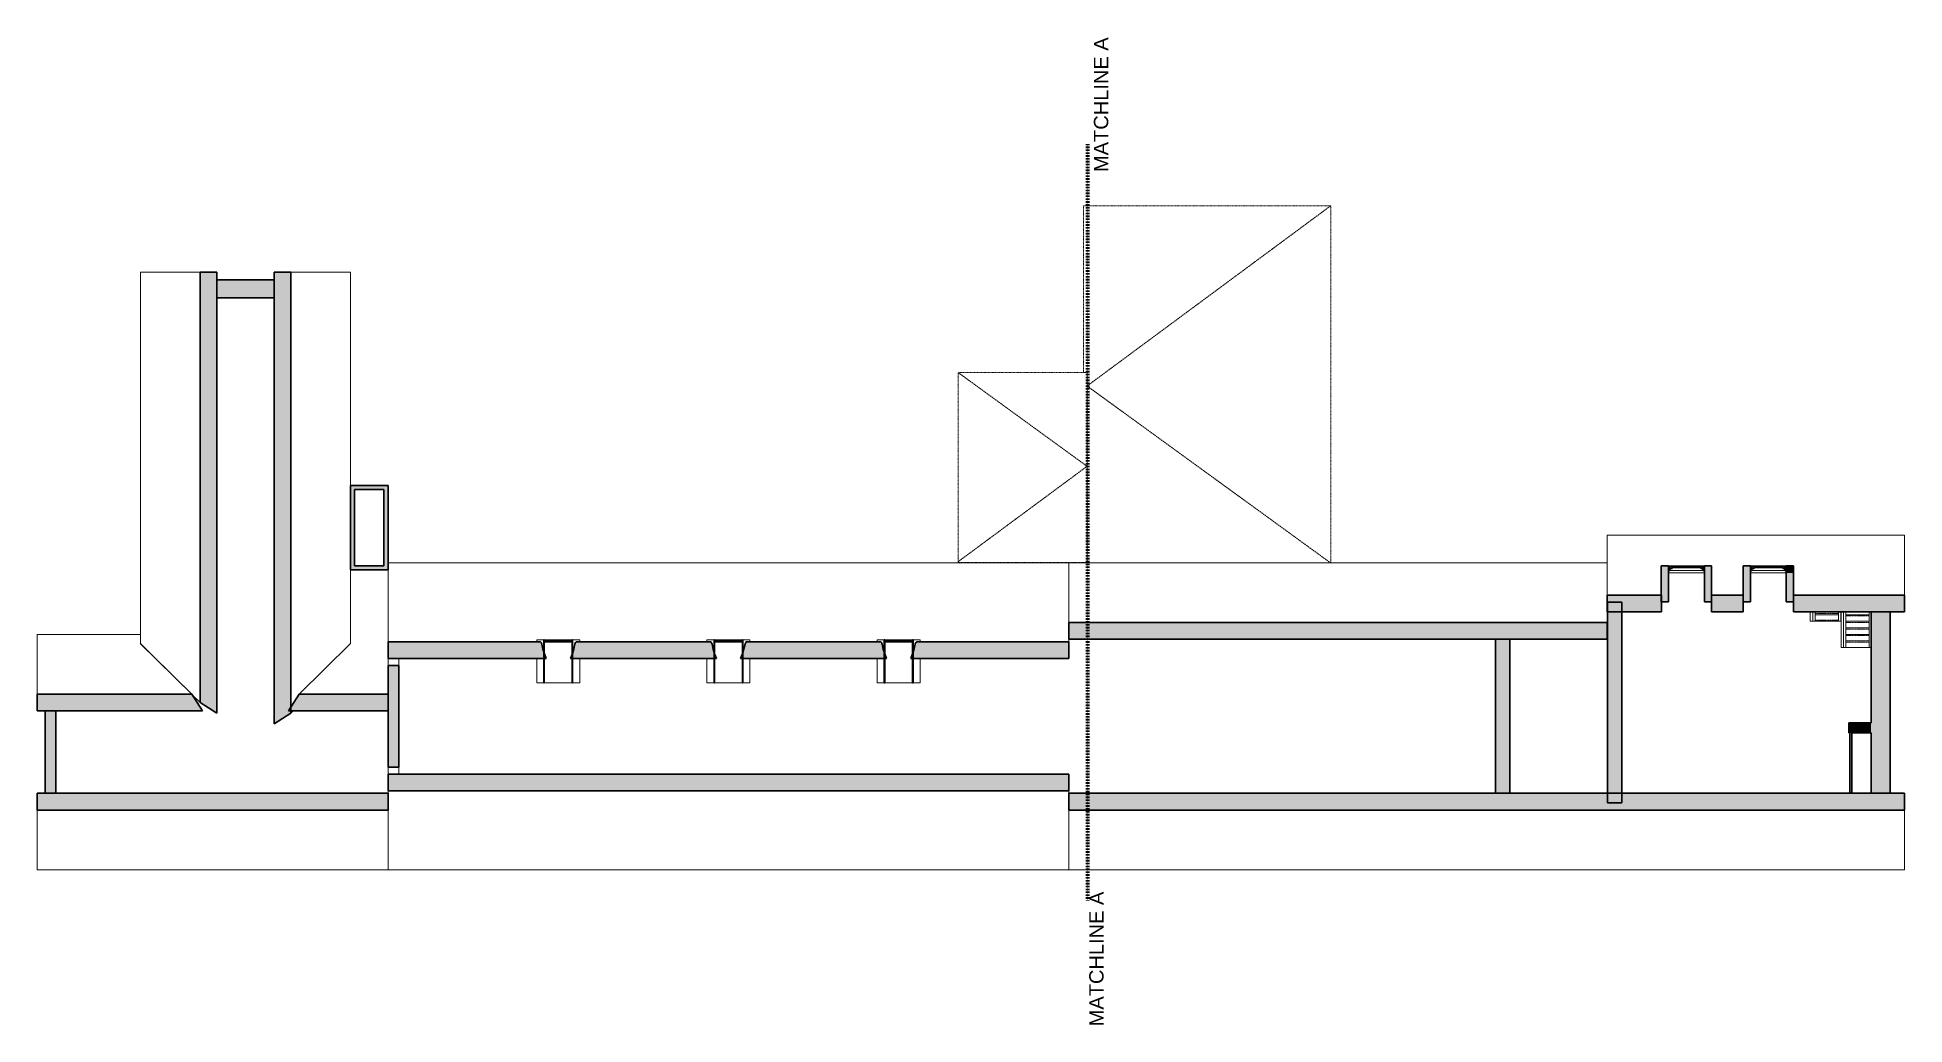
# Model space of a CAD drawing. Header units: inches. Extents: x -536 to 1027, y -2066 to -1239.
import ezdxf

# ---------------------------------------------------------------- set-up
doc = ezdxf.new("R2010")
doc.units = ezdxf.units.IN
doc.header["$MEASUREMENT"] = 0
for name, pattern in [('Dash', [0.25, 0.125, -0.125]), ('Demolished', [0.1875, 0.125, -0.0625]), ('Demolished 3_16_', [0.28125, 0.1875, -0.09375]), ('Overhead 1_16_', [0.101562, 0.0625, -0.039062])]:
    doc.linetypes.add(name, pattern=pattern)
for name, color, linetype, lineweight in [('A-ANNO-MATC', 214, 'Dash', 140), ('A-DETL-DEMO', 6, 'Demolished 3_16_', 9), ('A-FLOR-HRAL', 11, 'Continuous', 18), ('A-GENM', 13, 'Continuous', 18), ('A-GLAZ', 151, 'Continuous', 18), ('A-ROOF', 132, 'Demolished', 9), ('A-ROOF-PATT', 132, 'Continuous', 18), ('A-WALL', 113, 'Continuous', 18), ('A-WALL-PATT', 111, 'Continuous', 18), ('G-ANNO-TEXT', 231, 'Continuous', 9), ('I-WALL', 2, 'Continuous', 18), ('S-STRS', 31, 'Continuous', 18)]:
    doc.layers.add(name, color=color, linetype=linetype, lineweight=lineweight)
doc.styles.add('Swis721 Lt BT', font='swissl.ttf', dxfattribs={"height": 12})

# ---------------------------------------------------------------- blocks, each defined once
blk = doc.blocks.new('Top Rail Type - Top Rail_Internal_-5120878-ATTIC - DEMOLITION')
at = {"layer": 'A-FLOR-HRAL', "lineweight": 9}
for p, q in [((971.7, -1727.9), (971.7, -1719.9)), ((973.7, -1727.9), (971.7, -1727.9)), ((973.7, -1719.9), (973.7, -1727.9)), ((976, -1749.9), (976, -1719.9)), ((978, -1719.9), (978, -1749.9)), ((978, -1749.9), (976, -1749.9))]:
    blk.add_line(p, q, dxfattribs=at)
blk = doc.blocks.new('Top Rail Type - Top Rail_Internal_-V1-ATTIC - DEMOLITION')
at = {"layer": 'A-FLOR-HRAL', "lineweight": 9}
for p, q in [((971.7, -1727.9), (971.7, -1719.9)), ((971.7, -1727.9), (973.7, -1727.9)), ((973.7, -1727.9), (973.7, -1719.9)), ((976, -1719.9), (976, -1749.9)), ((978, -1719.9), (978, -1749.9)), ((978, -1749.9), (976, -1749.9))]:
    blk.add_line(p, q, dxfattribs=at)
blk = doc.blocks.new('Top Rail Type - Top Rail_Internal_-5120897-ATTIC - DEMOLITION')
at = {"layer": 'A-FLOR-HRAL', "lineweight": 9}
for p, q in [((950.2, -1727.9), (950.2, -1719.9)), ((952.2, -1727.9), (950.2, -1727.9)), ((952.2, -1719.9), (952.2, -1727.9)), ((997.5, -1749.9), (997.5, -1719.9)), ((999, -1749.9), (997.5, -1749.9))]:
    blk.add_line(p, q, dxfattribs=at)
blk = doc.blocks.new('Top Rail Type - Top Rail_Internal_-V2-ATTIC - DEMOLITION')
at = {"layer": 'A-FLOR-HRAL', "lineweight": 9}
for p, q in [((950.2, -1727.9), (950.2, -1719.9)), ((950.2, -1727.9), (952.2, -1727.9)), ((952.2, -1727.9), (952.2, -1719.9)), ((997.5, -1719.9), (997.5, -1749.9)), ((999, -1749.9), (997.5, -1749.9))]:
    blk.add_line(p, q, dxfattribs=at)
blk = doc.blocks.new('Window-Double-Hung - 30_ x 46_-5486837-ATTIC - DEMOLITION')
at = {"layer": 'A-GLAZ', "color": 8, "lineweight": 30}
for p, q in [((-15, 3), (-15, -3)), ((-15, 2.5), (-12, 2.5)), ((-13.75, 2.5), (-13.75, -1)), ((-13.75, 0.75), (-12, 0.75)), ((-12, 2.5), (-12, 0.75)), ((-12, 1.625), (12, 1.625)), ((12, 2.5), (15, 2.5)), ((12, 2.5), (12, 0.75)), ((13.75, 0.75), (12, 0.75)), ((13.75, 2.5), (13.75, -1)), ((15, -3), (15, 3)), ((-15, -1), (-13.75, -1)), ((13.75, -1), (15, -1))]:
    blk.add_line(p, q, dxfattribs=at)
at = {"layer": 'A-GLAZ'}
for p, q in [((15, 3), (-15, 3)), ((-15, -3), (15, -3))]:
    blk.add_line(p, q, dxfattribs=at)
at = {"layer": 'A-GLAZ', "lineweight": 9}
for p, q in [((-12, 2.5), (12, 2.5)), ((-13.75, -1), (13.75, -1))]:
    blk.add_line(p, q, dxfattribs=at)
blk = doc.blocks.new('Window-Double-Hung - 30_ x 46_-5486841-ATTIC - DEMOLITION')
at = {"layer": 'A-GLAZ'}
for p, q in [((-15, 3), (15, 3)), ((15, -3), (-15, -3))]:
    blk.add_line(p, q, dxfattribs=at)
at = {"layer": 'A-GLAZ', "color": 8, "lineweight": 30}
for p, q in [((-15, -3), (-15, 3)), ((-15, 1), (-13.75, 1)), ((-13.75, -2.5), (-13.75, 1)), ((13.75, 1), (15, 1)), ((13.75, -2.5), (13.75, 1)), ((15, 3), (15, -3)), ((-15, -2.5), (-12, -2.5)), ((-13.75, -0.75), (-12, -0.75)), ((-12, -2.5), (-12, -0.75)), ((-12, -1.625), (12, -1.625)), ((12, -2.5), (12, -0.75)), ((13.75, -0.75), (12, -0.75)), ((12, -2.5), (15, -2.5))]:
    blk.add_line(p, q, dxfattribs=at)
at = {"layer": 'A-GLAZ', "lineweight": 9}
for p, q in [((-13.75, 1), (13.75, 1)), ((-12, -2.5), (12, -2.5))]:
    blk.add_line(p, q, dxfattribs=at)
blk = doc.blocks.new('ROOF VENT - ROOF VENT-5512968-ATTIC - DEMOLITION')
at = {"layer": 'A-GENM', "lineweight": 9}
h = blk.add_hatch(color=7, dxfattribs=at)
h.paths.add_polyline_path([(12, 0), (11.7, 0), (11.7, -36), (12, -36), (12, -18.3)], flags=0)
h.paths.add_polyline_path([(-12, 0), (-12, -36), (-11.7, -36), (-11.7, 0)], flags=0)
for points in [[(-11.7, -34.3), (-11.7, -34.9), (11.7, -34.9), (11.7, -34.3), (-6.9, -34.3)], [(-11.7, -35.6), (-11.7, -35.7), (11.7, -35.7), (11.7, -35.6), (-6.9, -35.6)]]:
    blk.add_hatch(color=7, dxfattribs=at).paths.add_polyline_path(points, flags=0)
for p, q in [((-18, 0), (-18, -20.5)), ((-18, 0), (-15.6, 0)), ((-15.6, 0), (-13.9, 0)), ((-13.9, 0), (-12.8, 0)), ((-12.8, 0), (-12, 0)), ((-11.7, 0), (11.7, 0)), ((12, 0), (12.8, 0)), ((12.8, 0), (13.9, 0)), ((13.9, 0), (15.6, 0)), ((15.6, 0), (18, 0)), ((18, 0), (18, -20.5)), ((-12, -36), (-12.7, -36)), ((-11.7, -34.2), (11.7, -34.2)), ((-11.7, -36), (11.7, -36)), ((12.7, -36), (12, -36))]:
    blk.add_line(p, q, dxfattribs=at)
at = {"layer": 'A-GENM', "color": 8, "lineweight": 30}
for p, q in [((-11.7, 0), (-12, 0)), ((-12, 0), (-12, -36)), ((-11.7, -36), (-11.7, 0)), ((12, 0), (11.7, 0)), ((11.7, 0), (11.7, -36)), ((12, -36), (12, 0)), ((-12, -36), (-11.7, -36)), ((11.7, -34.3), (-11.7, -34.3)), ((-11.7, -34.3), (-11.7, -34.9)), ((-11.7, -34.9), (11.7, -34.9)), ((11.7, -35.6), (-11.7, -35.6)), ((-11.7, -35.6), (-11.7, -35.7)), ((-11.7, -35.7), (11.7, -35.7)), ((11.7, -34.9), (11.7, -34.3)), ((11.7, -35.7), (11.7, -35.6)), ((11.7, -36), (12, -36))]:
    blk.add_line(p, q, dxfattribs=at)

msp = doc.modelspace()

# ---------------------------------------------------------------- hatches: boundary and pattern name
at = {"layer": 'A-ROOF-PATT'}
h = msp.add_hatch(color=250, dxfattribs=at)
h.paths.add_polyline_path([(-337.6, -1813.8), (-323.6, -1804.9), (-323.6, -1435.7), (-337.6, -1435.7), (-337.6, -1656.9)], flags=0)
h.paths.add_polyline_path([(-385.4, -1804.9), (-385.4, -1435.7), (-399.4, -1435.7), (-399.4, -1796), (-398.9, -1796.4)], flags=0)
h = msp.add_hatch(color=250, dxfattribs=at)
h.paths.add_polyline_path([(1027.1, -1885.9), (1027.1, -1871.9), (327.6, -1871.9), (327.6, -1885.9), (890.4, -1885.9)], flags=0)
h.paths.add_polyline_path([(675.5, -1743), (778.3, -1743), (778.3, -1729), (327.6, -1729), (327.6, -1743)], flags=0)
h.paths.add_polyline_path([(997.8, -1719.9), (1027.1, -1719.9), (1027.1, -1706), (934.1, -1706), (934.1, -1719.9), (944.1, -1719.9)], flags=0)
h.paths.add_polyline_path([(865.6, -1719.9), (892.1, -1719.9), (892.1, -1706), (865.6, -1706)], flags=0)
h.paths.add_polyline_path([(823.6, -1719.9), (823.6, -1706), (778.3, -1706), (778.3, -1719.9)], flags=0)
h = msp.add_hatch(color=250, dxfattribs=at)
h.paths.add_polyline_path([(-184, -1869.9), (327.6, -1869.9), (327.6, -1855.9), (-242.1, -1855.9), (-242.1, -1869.9)], flags=0)
h.paths.add_polyline_path([(165.2, -1759), (175.1, -1759), (173.6, -1755.2), (172.3, -1751.2), (171.4, -1747.2), (171.2, -1746.5), (171, -1745.9), (170.6, -1745.4), (170.2, -1745), (57.7, -1745), (57.2, -1745.6), (56.9, -1746.2), (56.6, -1747), (55.7, -1751.1), (54.4, -1755.1), (52.8, -1759), (138.3, -1759)], flags=0)
h.paths.add_polyline_path([(-89.5, -1759), (32.7, -1759), (31.2, -1755.2), (29.9, -1751.2), (29, -1747.2), (28.8, -1746.5), (28.5, -1745.9), (28.2, -1745.4), (27.7, -1745), (-84.7, -1745), (-85.2, -1745.6), (-85.5, -1746.2), (-85.7, -1747), (-86.7, -1751.1), (-87.9, -1755.1)], flags=0)
h.paths.add_polyline_path([(205.4, -1759), (327.6, -1759), (327.6, -1745), (200.1, -1745), (199.7, -1745.6), (199.3, -1746.2), (199.1, -1747), (198.1, -1751.1), (196.9, -1755.1), (195.3, -1759)], flags=0)
h.paths.add_polyline_path([(-116.9, -1759), (-109.7, -1759), (-111.2, -1755.2), (-112.5, -1751.2), (-113.4, -1747.2), (-113.6, -1746.5), (-113.8, -1745.9), (-114.2, -1745.4), (-114.6, -1745), (-242.1, -1745), (-242.1, -1759), (-130.3, -1759)], flags=0)
h = msp.add_hatch(color=250, dxfattribs=at)
h.paths.add_polyline_path([(-242.1, -1885.9), (-242.1, -1871.9), (-535.7, -1871.9), (-535.7, -1885.9), (-398.9, -1885.9)], flags=0)
h.paths.add_polyline_path([(-398.9, -1803), (-397.4, -1803), (-406.5, -1789), (-535.7, -1789), (-535.7, -1803)], flags=0)
h.paths.add_polyline_path([(-242.1, -1803), (-242.1, -1789), (-316.6, -1789), (-325.6, -1803)], flags=0)
at = {"layer": 'A-WALL-PATT', "lineweight": 9}
for points in [[(-337.6, -1457.2), (-337.6, -1442.2), (-385.4, -1442.2), (-385.4, -1457.2)], [(-245.6, -1617.7), (-242.1, -1617.7), (-242.1, -1614.2), (-273.6, -1614.2), (-273.6, -1617.7), (-270.1, -1617.7)], [(-270.1, -1681.5), (-270.1, -1617.7), (-273.6, -1617.7), (-273.6, -1681.5)], [(-242.1, -1685), (-242.1, -1617.7), (-245.6, -1617.7), (-245.6, -1685)], [(-245.6, -1685), (-245.6, -1681.5), (-273.6, -1681.5), (-273.6, -1685)], [(829.5, -1711.6), (829.5, -1681.5), (823.5, -1681.5), (823.5, -1711.6)], [(865.6, -1711.6), (865.6, -1687.5), (859.6, -1687.5), (859.6, -1711.6)], [(898.1, -1711.6), (898.1, -1681.5), (892.1, -1681.5), (892.1, -1711.6)], [(934.1, -1687.5), (934.1, -1681.5), (928.1, -1681.5), (928.1, -1687.5)], [(934.1, -1711.6), (934.1, -1687.5), (928.1, -1687.5), (928.1, -1711.6)], [(790.5, -1879.9), (790.5, -1712), (778.5, -1712), (778.5, -1879.9)], [(1015, -1871.9), (1015, -1719.9), (999, -1719.9), (999, -1871.9)], [(696.7, -1871.9), (696.7, -1743), (684.7, -1743), (684.7, -1871.9)], [(-233.1, -1849.9), (-233.1, -1765), (-242.1, -1765), (-242.1, -1849.9)], [(-520.2, -1871.9), (-520.2, -1803), (-529.2, -1803), (-529.2, -1871.9)], [(999, -1821.3), (999, -1812.8), (980.3, -1812.8), (980.3, -1821.3), (997.8, -1821.3)], [(982.9, -1871.9), (982.9, -1821.3), (981.4, -1821.3), (981.4, -1871.9)]]:
    msp.add_hatch(color=7, dxfattribs=at).paths.add_polyline_path(points, flags=0)
h = msp.add_hatch(color=7, dxfattribs=at)
h.paths.add_polyline_path([(865.6, -1687.5), (865.6, -1681.5), (859.5, -1681.5), (859.5, -1687.5), (859.6, -1687.5)], flags=0)
h.paths.add_polyline_path([(829.5, -1687.5), (829.5, -1687.5), (829.5, -1681.5), (829.5, -1681.5)], flags=0)

# ---------------------------------------------------------------- linework, layer by layer
at = {"layer": 'A-ANNO-MATC'}
msp.add_line((343.2, -1328.7), (343.2, -1961.7), dxfattribs=at)
at = {"layer": 'A-DETL-DEMO'}
for p, q in [((546.9, -1380.1), (342.9, -1531)), ((234.9, -1519.7), (342.9, -1598.2)), ((342.9, -1531), (546.6, -1679)), ((342.9, -1598.2), (234.9, -1678.1))]:
    msp.add_line(p, q, dxfattribs=at)
at = {"layer": 'A-ROOF', "color": 7}
for p, q in [((340, -1380.1), (546.9, -1380.1)), ((340, -1519.7), (340, -1380.1)), ((546.9, -1679), (546.9, -1380.1)), ((234.9, -1519.7), (234.9, -1678.8)), ((342.9, -1519.7), (234.9, -1519.7)), ((342.9, -1678.8), (342.9, -1519.7)), ((234.9, -1678.8), (342.9, -1678.8)), ((340, -1679), (340, -1678.8))]:
    msp.add_line(p, q, dxfattribs=at)
at = {"layer": 'A-ROOF', "linetype": 'Continuous', "lineweight": 18}
for p, q in [((-399.4, -1435.7), (-449.4, -1435.7)), ((-449.4, -1435.7), (-449.4, -1746.6)), ((-273.6, -1435.7), (-323.6, -1435.7)), ((-273.6, -1614.2), (-273.6, -1435.7)), ((778.3, -1655.9), (778.3, -1706)), ((1027.1, -1655.9), (778.3, -1655.9)), ((1027.1, -1706), (1027.1, -1655.9)), ((-273.6, -1746.6), (-273.6, -1685)), ((778.3, -1679), (-242.1, -1679)), ((-242.1, -1685), (-242.1, -1745)), ((327.6, -1679), (327.6, -1729)), ((823.6, -1681.5), (823.6, -1681.5)), ((823.6, -1681.5), (865.6, -1681.5)), ((865.6, -1681.5), (865.6, -1706)), ((865.6, -1686.5), (865.6, -1686.5)), ((892.1, -1681.5), (892.1, -1681.5)), ((892.1, -1681.5), (934.1, -1681.5)), ((934.1, -1681.5), (934.1, -1681.5)), ((778.3, -1729), (778.3, -1719.9)), ((-449.4, -1739), (-535.7, -1739)), ((-535.7, -1739), (-535.7, -1789)), ((-406.5, -1789), (-449.6, -1746.4)), ((-449.6, -1746.4), (-449.4, -1746.4)), ((-449.4, -1746.5), (-449.3, -1746.5)), ((-449.3, -1746.5), (-413.4, -1782.1)), ((-273.5, -1746.4), (-316.6, -1789)), ((-273.6, -1746.4), (-273.5, -1746.4)), ((-117.7, -1744.5), (-117.7, -1743.5)), ((-117.7, -1743.5), (-112.4, -1743.5)), ((-114.8, -1745), (-117.7, -1744.5)), ((-87, -1743.5), (-81.7, -1743.5)), ((-81.7, -1744.5), (-84.4, -1744.9)), ((-81.7, -1743.5), (-81.7, -1744.5)), ((24.7, -1744.5), (24.7, -1743.5)), ((24.7, -1743.5), (30, -1743.5)), ((27.6, -1745), (24.7, -1744.5)), ((55.5, -1743.5), (60.7, -1743.5)), ((60.7, -1744.5), (58, -1744.9)), ((60.7, -1743.5), (60.7, -1744.5)), ((167.1, -1744.5), (167.1, -1743.5)), ((167.1, -1743.5), (172.5, -1743.5)), ((170.1, -1745), (167.1, -1744.5)), ((197.9, -1743.5), (203.1, -1743.5)), ((203.1, -1744.5), (200.4, -1744.9)), ((203.1, -1743.5), (203.1, -1744.5)), ((327.6, -1745), (327.6, -1743)), ((-406.4, -1789.1), (-399.4, -1796)), ((-323.6, -1804.9), (-321.7, -1803)), ((-242.1, -1869.9), (-242.1, -1871.9)), ((327.6, -1871.9), (327.6, -1869.9)), ((-535.7, -1885.9), (-535.7, -1935.9)), ((-242.1, -1935.9), (-242.1, -1885.9)), ((327.6, -1885.9), (327.6, -1935.9)), ((1027.1, -1935.9), (1027.1, -1885.9)), ((-535.7, -1935.9), (1027.1, -1935.9))]:
    msp.add_line(p, q, dxfattribs=at)
at = {"layer": 'A-ROOF', "color": 8, "linetype": 'Continuous', "lineweight": 30}
for p, q in [((-385.4, -1435.7), (-399.4, -1435.7)), ((-399.4, -1435.7), (-399.4, -1796)), ((-385.4, -1804.9), (-385.4, -1435.7)), ((-337.6, -1435.7), (-337.6, -1813.8)), ((-323.6, -1435.7), (-337.6, -1435.7)), ((-323.6, -1804.9), (-323.6, -1435.7)), ((823.6, -1706), (778.3, -1706)), ((778.3, -1706), (778.3, -1719.9)), ((823.6, -1719.9), (823.6, -1706)), ((892.1, -1706), (865.6, -1706)), ((865.6, -1706), (865.6, -1719.9)), ((892.1, -1719.9), (892.1, -1711.6)), ((1027.1, -1706), (934.1, -1706)), ((934.1, -1711.6), (934.1, -1719.9)), ((1027.1, -1719.9), (1027.1, -1706)), ((778.3, -1729), (327.6, -1729)), ((327.6, -1729), (327.6, -1743)), ((778.3, -1719.9), (823.6, -1719.9)), ((778.3, -1743), (778.3, -1729)), ((865.6, -1719.9), (892.1, -1719.9)), ((934.1, -1719.9), (1027.1, -1719.9)), ((-114.6, -1745), (-242.1, -1745)), ((-242.1, -1745), (-242.1, -1759)), ((27.7, -1745), (-84.7, -1745)), ((170.2, -1745), (57.7, -1745)), ((327.6, -1745), (200.1, -1745)), ((327.6, -1743), (778.3, -1743)), ((327.6, -1759), (327.6, -1745)), ((-242.1, -1759), (-109.7, -1759)), ((-89.5, -1759), (32.7, -1759)), ((52.8, -1759), (175.1, -1759)), ((195.3, -1759), (327.6, -1759)), ((-406.5, -1789), (-535.7, -1789)), ((-535.7, -1789), (-535.7, -1803)), ((-397.4, -1803), (-406.5, -1789)), ((-399.4, -1796), (-385.4, -1804.9)), ((-316.6, -1789), (-325.6, -1803)), ((-242.1, -1789), (-316.6, -1789)), ((-535.7, -1803), (-397.4, -1803)), ((-337.6, -1813.8), (-323.6, -1804.9)), ((-325.6, -1803), (-242.1, -1803)), ((327.6, -1855.9), (-242.1, -1855.9)), ((-242.1, -1855.9), (-242.1, -1869.9)), ((327.6, -1869.9), (327.6, -1855.9)), ((-242.1, -1871.9), (-535.7, -1871.9)), ((-535.7, -1871.9), (-535.7, -1885.9)), ((-242.1, -1869.9), (327.6, -1869.9)), ((-242.1, -1885.9), (-242.1, -1871.9)), ((1027.1, -1871.9), (327.6, -1871.9)), ((327.6, -1871.9), (327.6, -1885.9)), ((1027.1, -1885.9), (1027.1, -1871.9)), ((-535.7, -1885.9), (-242.1, -1885.9)), ((327.6, -1885.9), (1027.1, -1885.9))]:
    msp.add_line(p, q, dxfattribs=at)
at = {"layer": 'A-ROOF', "color": 8, "linetype": 'Continuous', "lineweight": 30, "flags": 128}
for points in [[(-113.4, -1747.2), (-113.6, -1746.5), (-113.8, -1745.9), (-114.2, -1745.4), (-114.6, -1745)], [(-109.7, -1759), (-111.2, -1755.2), (-112.5, -1751.2), (-113.4, -1747.2)], [(-85.7, -1747), (-86.7, -1751.1), (-87.9, -1755.1), (-89.5, -1759)], [(-84.7, -1745), (-85.2, -1745.6), (-85.5, -1746.2), (-85.7, -1747)], [(29, -1747.2), (28.8, -1746.5), (28.5, -1745.9), (28.2, -1745.4), (27.7, -1745)], [(32.7, -1759), (31.2, -1755.2), (29.9, -1751.2), (29, -1747.2)], [(56.6, -1747), (55.7, -1751.1), (54.4, -1755.1), (52.8, -1759)], [(57.7, -1745), (57.2, -1745.6), (56.9, -1746.2), (56.6, -1747)], [(171.4, -1747.2), (171.2, -1746.5), (171, -1745.9), (170.6, -1745.4), (170.2, -1745)], [(175.1, -1759), (173.6, -1755.2), (172.3, -1751.2), (171.4, -1747.2)], [(199.1, -1747), (198.1, -1751.1), (196.9, -1755.1), (195.3, -1759)], [(200.1, -1745), (199.7, -1745.6), (199.3, -1746.2), (199.1, -1747)]]:
    msp.add_lwpolyline(points, dxfattribs=at)
at = {"layer": 'A-ROOF', "linetype": 'Continuous', "lineweight": 18}
for centre, start_param, end_param in [((-116.1, -1746.9), 1.011418, 1.064087), ((-83, -1746.8), 2.077506, 2.210203), ((26.3, -1746.9), 1.011418, 1.064087), ((59.3, -1746.8), 2.077506, 2.210203), ((168.7, -1746.9), 1.011418, 1.064087), ((201.8, -1746.8), 2.077506, 2.210203)]:
    msp.add_ellipse(centre, major_axis=(2.77, 0), ratio=0.8, start_param=start_param, end_param=end_param, dxfattribs=at)
at = {"layer": 'A-WALL', "color": 8, "lineweight": 30}
for p, q in [((-337.6, -1442.2), (-385.4, -1442.2)), ((-385.4, -1457.2), (-337.6, -1457.2)), ((999, -1719.9), (999, -1812.8)), ((1015, -1871.9), (1015, -1719.9)), ((-242.1, -1765), (-242.1, -1849.9)), ((-233.1, -1765), (-242.1, -1765)), ((-233.1, -1849.9), (-233.1, -1765)), ((-529.2, -1803), (-529.2, -1871.9)), ((-520.2, -1871.9), (-520.2, -1803)), ((999, -1812.8), (980.3, -1812.8)), ((980.3, -1812.8), (980.3, -1821.3)), ((980.3, -1821.3), (981.4, -1821.3)), ((982.9, -1821.3), (999, -1821.3)), ((999, -1821.3), (999, -1871.9)), ((-242.1, -1849.9), (-233.1, -1849.9))]:
    msp.add_line(p, q, dxfattribs=at)
at = {"layer": 'A-WALL', "lineweight": 9}
for p, q in [((-242.1, -1765), (-242.1, -1759)), ((-233.1, -1759), (-233.1, -1765)), ((-242.1, -1855.9), (-242.1, -1849.9)), ((-233.1, -1849.9), (-233.1, -1855.9))]:
    msp.add_line(p, q, dxfattribs=at)
at = {"layer": 'I-WALL', "color": 8, "lineweight": 30}
for p, q in [((-242.1, -1614.2), (-273.6, -1614.2)), ((-273.6, -1614.2), (-273.6, -1685)), ((-270.1, -1617.7), (-245.6, -1617.7)), ((-270.1, -1681.5), (-270.1, -1617.7)), ((-245.6, -1617.7), (-245.6, -1681.5)), ((-242.1, -1685), (-242.1, -1614.2)), ((-273.6, -1685), (-242.1, -1685)), ((-245.6, -1681.5), (-270.1, -1681.5)), ((829.5, -1681.5), (823.5, -1681.5)), ((823.5, -1681.5), (823.5, -1711.6)), ((829.5, -1711.6), (829.5, -1687.5)), ((829.5, -1687.5), (829.5, -1687.5)), ((865.6, -1681.5), (859.5, -1681.5)), ((859.5, -1687.5), (859.6, -1687.5)), ((859.6, -1687.5), (859.6, -1711.6)), ((865.6, -1711.6), (865.6, -1681.5)), ((898.1, -1681.5), (892.1, -1681.5)), ((892.1, -1681.5), (892.1, -1711.6)), ((898.1, -1711.6), (898.1, -1687.5)), ((934.1, -1681.5), (928.1, -1681.5)), ((928.1, -1687.5), (928.1, -1711.6)), ((934.1, -1711.6), (934.1, -1681.5)), ((790.5, -1712), (778.5, -1712)), ((778.5, -1712), (778.5, -1879.9)), ((790.5, -1879.9), (790.5, -1712)), ((823.5, -1711.6), (829.5, -1711.6)), ((859.6, -1711.6), (865.6, -1711.6)), ((892.1, -1711.6), (898.1, -1711.6)), ((928.1, -1711.6), (934.1, -1711.6)), ((684.7, -1743), (684.7, -1871.9)), ((696.7, -1871.9), (696.7, -1743)), ((981.4, -1821.3), (981.4, -1871.9)), ((982.9, -1871.9), (982.9, -1821.3)), ((778.5, -1879.9), (790.5, -1879.9))]:
    msp.add_line(p, q, dxfattribs=at)
at = {"layer": 'S-STRS', "lineweight": 9}
for p, q in [((948.2, -1727.9), (948.2, -1719.9)), ((948.2, -1727.9), (950.2, -1727.9)), ((952.2, -1722.4), (971.7, -1722.4)), ((952.2, -1727.9), (971.7, -1727.9)), ((973.7, -1727.9), (974, -1727.9)), ((974, -1719.9), (974, -1749.9)), ((997.5, -1722.4), (978, -1722.4)), ((997.5, -1727.9), (978, -1727.9)), ((997.5, -1733.4), (978, -1733.4)), ((974, -1749.9), (976, -1749.9)), ((997.5, -1738.9), (978, -1738.9)), ((997.5, -1744.4), (978, -1744.4)), ((997.5, -1749.9), (978, -1749.9))]:
    msp.add_line(p, q, dxfattribs=at)
at = {"layer": 'S-STRS', "linetype": 'Overhead 1_16_', "lineweight": 9}
for p, q in [((952.2, -1721.4), (971.7, -1721.4)), ((952.2, -1726.9), (971.7, -1726.9)), ((997.5, -1723.4), (978, -1723.4)), ((997.5, -1728.9), (978, -1728.9)), ((997.5, -1734.4), (978, -1734.4)), ((997.5, -1739.9), (978, -1739.9)), ((997.5, -1745.4), (978, -1745.4))]:
    msp.add_line(p, q, dxfattribs=at)

# ---------------------------------------------------------------- block references
at = {"layer": 'A-FLOR-HRAL', "lineweight": 9}
for name in ['Top Rail Type - Top Rail_Internal_-5120897-ATTIC - DEMOLITION', 'Top Rail Type - Top Rail_Internal_-V2-ATTIC - DEMOLITION', 'Top Rail Type - Top Rail_Internal_-5120878-ATTIC - DEMOLITION', 'Top Rail Type - Top Rail_Internal_-V1-ATTIC - DEMOLITION']:
    msp.add_blockref(name, (0, 0), dxfattribs=at)
at = {"layer": 'A-GENM', "lineweight": 9, "rotation": 180}
for p in [(-99.7, -1779.4), (42.7, -1779.4), (185.2, -1779.4)]:
    msp.add_blockref('ROOF VENT - ROOF VENT-5512968-ATTIC - DEMOLITION', p, dxfattribs=at)
at = {"layer": 'A-GLAZ'}
msp.add_blockref('Window-Double-Hung - 30_ x 46_-5486837-ATTIC - DEMOLITION', (844.5, -1684.5), dxfattribs=at)
at = {"layer": 'A-GLAZ', "rotation": 180}
msp.add_blockref('Window-Double-Hung - 30_ x 46_-5486841-ATTIC - DEMOLITION', (913.1, -1684.5), dxfattribs=at)

# ---------------------------------------------------------------- texts
at = {"layer": 'G-ANNO-TEXT', "color": 7, "char_height": 12, "width": 127.109, "attachment_point": 1, "rotation": 90, "style": 'Swis721 Lt BT'}
for insert in [(348.6, -1351.9), (344.7, -2066.9)]:
    msp.add_mtext('MATCHLINE A', dxfattribs=dict(at, insert=insert))

doc.saveas('drawing.dxf')
